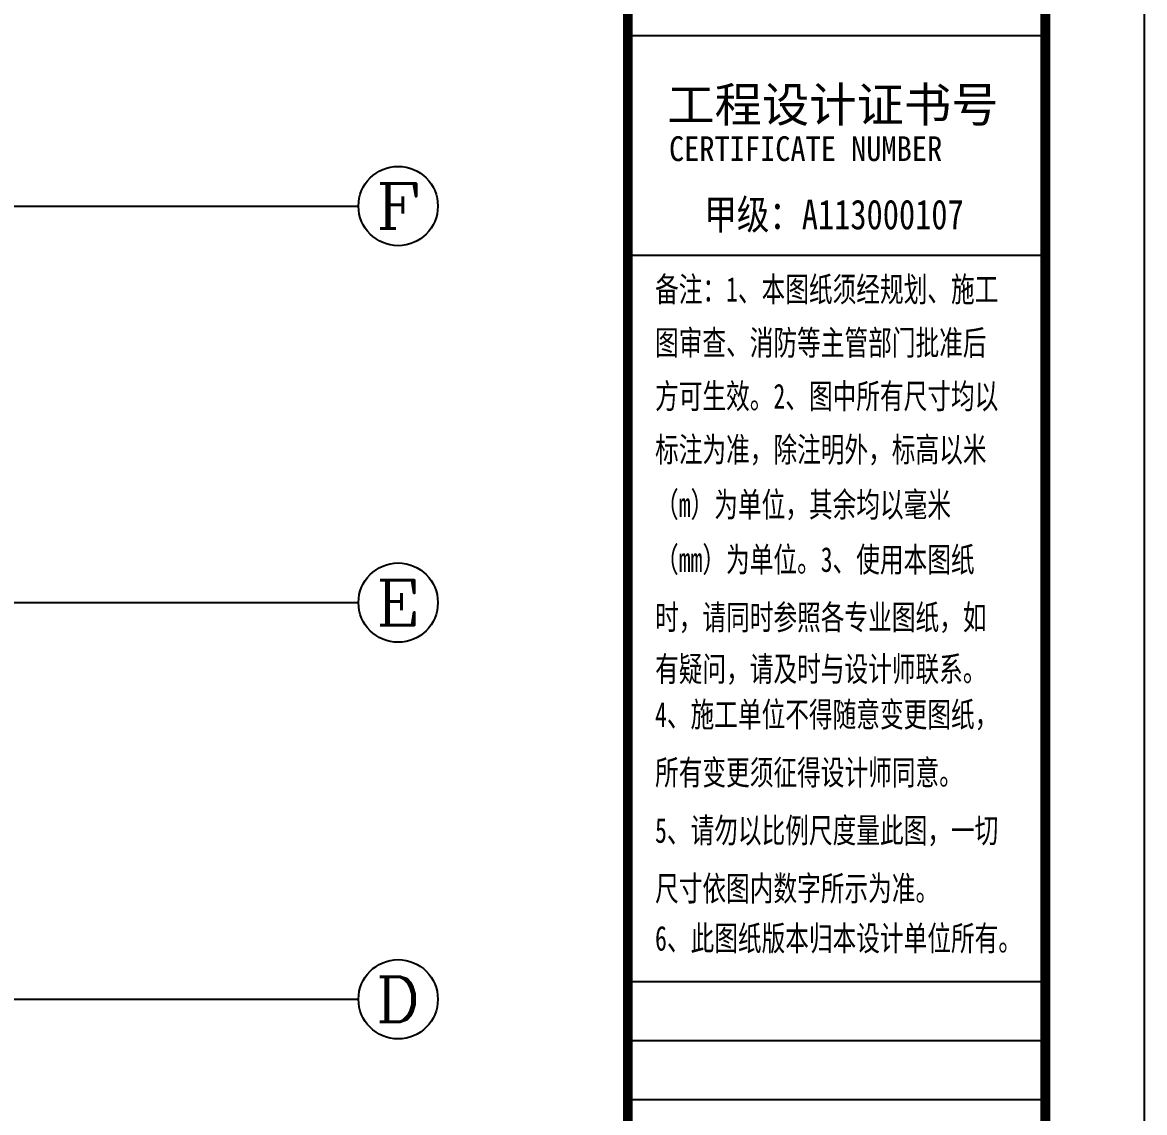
# Model space of a CAD drawing. Extents: x -266287 to 275962, y -324567 to 363765.
# Drawn here: x -94392 to -71765, y 66148 to 88136 of the extents above; entities that cross this region are included whole.
import ezdxf
from ezdxf.enums import TextEntityAlignment as Align

# ---------------------------------------------------------------- set-up
doc = ezdxf.new("R2010")
doc.units = 0
doc.header["$LTSCALE"] = 1000
doc.layers.get('0').update_dxf_attribs({"linetype": 'CONTINUOUS'})
for name, color, linetype in [('0-TK', 4, 'CONTINUOUS'), ('AXIS', 3, 'CONTINUOUS'), ('AXIS_TEXT', 7, 'CONTINUOUS'), ('PUB_TITLE', 4, 'CONTINUOUS')]:
    doc.layers.add(name, color=color, linetype=linetype)
doc.styles.add('-黑体', font='simhei.ttf', dxfattribs={"width": 0.8})
doc.styles.add('_TCH_AXIS', font='COMPLEX', dxfattribs={"bigfont": 'GBCBIG'})
doc.styles.add('COMPLEX', font='COMPLEX')

# ---------------------------------------------------------------- blocks, each defined once
blk = doc.blocks.new('_AXISO')
blk.add_circle((0, 0), 0.5)
at = {"layer": 'AXIS_TEXT', "style": 'COMPLEX', "width": 1.041667}
blk.add_attdef('A', text='', height=0.56, dxfattribs=at).set_placement((-0.25, -0.28), (0.25, -0.28), align=Align.FIT)

msp = doc.modelspace()

# ---------------------------------------------------------------- linework, layer by layer
at = {"layer": '0-TK'}
for p, q in [((-82183.49798, 87874.88083), (-73764.58828, 87874.88083)), ((-82183.49798, 87874.88083), (-73764.58828, 87874.88083)), ((-82183.49798, 83439.54238), (-73764.58828, 83439.54238)), ((-82183.49798, 68794.63418), (-73764.58828, 68794.63418)), ((-82183.49798, 67602.51282), (-73764.58828, 67602.51282)), ((-82183.49798, 66410.39145), (-73764.58828, 66410.39145))]:
    msp.add_line(p, q, dxfattribs=at)
at = {"layer": '0-TK', "const_width": 191.9817}
msp.add_lwpolyline([(-82183.49798, 28433.30504), (-82183.49798, 108433.30504)], dxfattribs=at)
at = {"layer": 'AXIS'}
for p, q in [((-95615.20461, 84433.30504), (-87615.20461, 84433.30504)), ((-95615.20461, 76433.30504), (-87615.20461, 76433.30504)), ((-95615.20461, 68433.30504), (-87615.20461, 68433.30504))]:
    msp.add_line(p, q, dxfattribs=at)
at = {"layer": 'PUB_TITLE'}
msp.add_lwpolyline([(-220364.58828, 26433.30504), (-71764.58828, 26433.30504), (-71764.58828, 110433.30504), (-220364.58828, 110433.30504)], close=True, dxfattribs=at)
at = {"layer": 'PUB_TITLE', "const_width": 200}
msp.add_lwpolyline([(-215364.58828, 28433.30504), (-73764.58828, 28433.30504), (-73764.58828, 108433.30504), (-215364.58828, 108433.30504)], close=True, dxfattribs=at)

# ---------------------------------------------------------------- block references
at = {"layer": 'AXIS'}
ref = msp.add_blockref('_AXISO', (-86815.20461, 84433.30504), dxfattribs=dict(at, xscale=1600, yscale=1600, zscale=1600))
ref.add_attrib('A', 'F', dxfattribs={"layer": 'AXIS_TEXT', "height": 905.09668, "style": '_TCH_AXIS', "width": 1.3125}).set_placement((-87267.75295, 83980.7567), (-86362.65627, 83980.7567), align=Align.FIT)
ref = msp.add_blockref('_AXISO', (-86815.20461, 76433.30504), dxfattribs=dict(at, xscale=1600, yscale=1600, zscale=1600))
ref.add_attrib('A', 'E', dxfattribs={"layer": 'AXIS_TEXT', "height": 905.09668, "style": '_TCH_AXIS', "width": 1.3125}).set_placement((-87267.75295, 75980.7567), (-86362.65627, 75980.7567), align=Align.FIT)
ref = msp.add_blockref('_AXISO', (-86815.20461, 68433.30504), dxfattribs=dict(at, xscale=1600, yscale=1600, zscale=1600))
ref.add_attrib('A', 'D', dxfattribs={"layer": 'AXIS_TEXT', "height": 905.09668, "style": '_TCH_AXIS', "width": 1.235294}).set_placement((-87267.75295, 67980.7567), (-86362.65627, 67980.7567), align=Align.FIT)

# ---------------------------------------------------------------- texts
at = {"style": '-黑体'}
msp.add_text('工程设计证书号', height=700, dxfattribs=at).set_placement((-81390.2918, 86129.56646))
for s, height, width, p in [('CERTIFICATE NUMBER', 500, 0.9, (-81354.64938, 85340.04565)), ('甲级：A113000107', 600, 0.8, (-80640.60938, 83962.47434))]:
    msp.add_text(s, height=height, dxfattribs=dict(at, width=width)).set_placement(p)
at = {"style": '-黑体', "width": 0.7}
for s, p in [('备注：1、本图纸须经规划、施工', (-81635.0518, 82753.61108)), ('图审查、消防等主管部门批准后', (-81635.0518, 81676.22702)), ('方可生效。2、图中所有尺寸均以', (-81635.0518, 80598.84297)), ('标注为准，除注明外，标高以米', (-81635.0518, 79521.45891)), ('（m）为单位，其余均以毫米', (-81635.0518, 78412.46957)), ('（mm）为单位。3、使用本图纸', (-81635.0518, 77303.48024)), ('时，请同时参照各专业图纸，如', (-81635.0518, 76138.90095)), ('有疑问，请及时与设计师联系。', (-81635.0518, 75095.57794)), ('4、施工单位不得随意变更图纸，', (-81635.0518, 74178.00726)), ('所有变更须征得设计师同意。', (-81635.0518, 73008.46179)), ('5、请勿以比例尺度量此图，一切', (-81635.0518, 71838.91631)), ('尺寸依图内数字所示为准。', (-81635.0518, 70669.37084)), ('6、此图纸版本归本设计单位所有。', (-81635.0518, 69663.35566))]:
    msp.add_text(s, height=500, dxfattribs=at).set_placement(p, align=Align.MIDDLE_LEFT)

doc.saveas('drawing.dxf')
